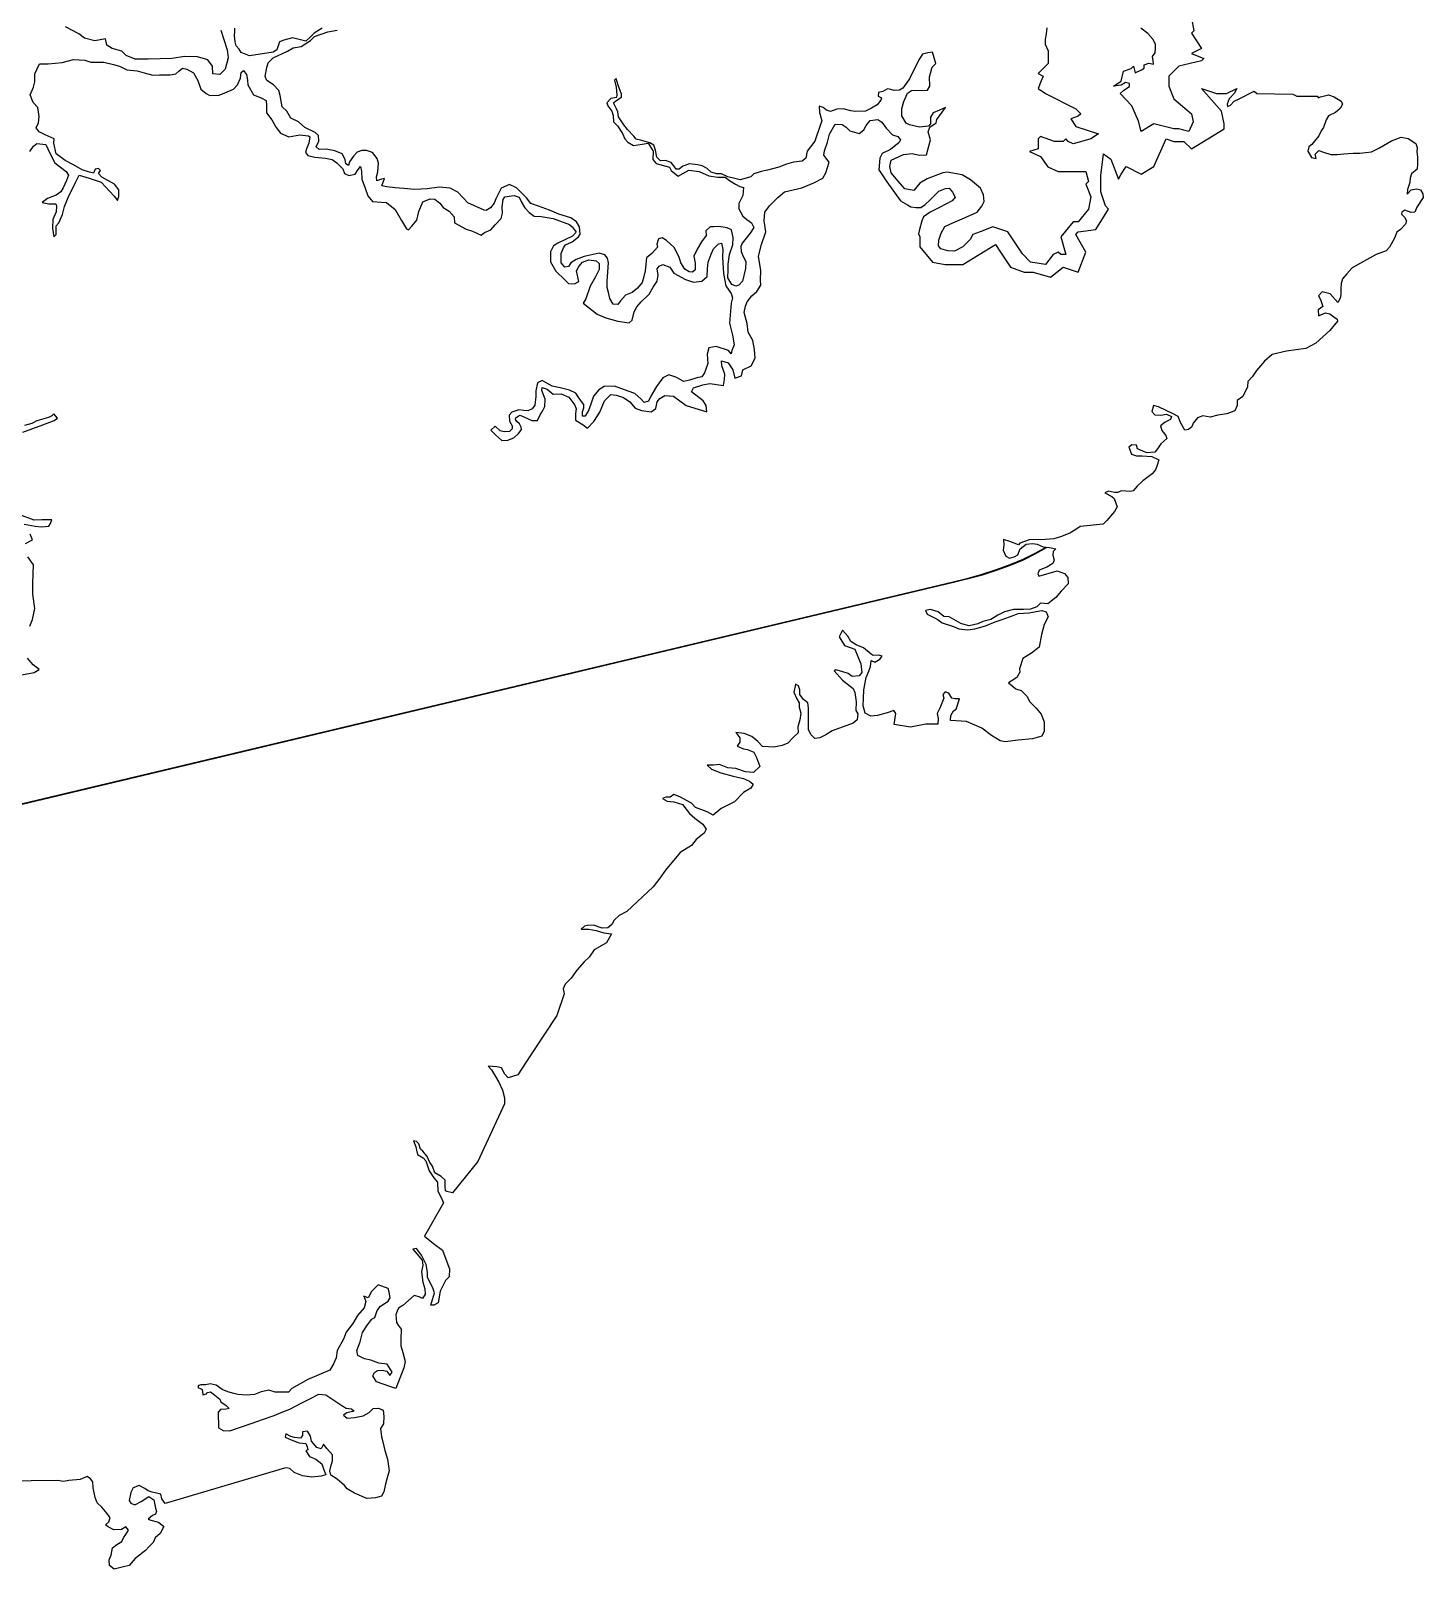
# Model space of a CAD drawing. Header units: metres. Extents: x 120.824 to 121.306, y 29.492 to 29.793.
# Drawn here: x 121.0923 to 121.2308, y 29.508 to 29.661 of the extents above; entities that cross this region are included whole.
import ezdxf

# ---------------------------------------------------------------- set-up
doc = ezdxf.new("R2010")
doc.units = ezdxf.units.M
doc.layers.add('DEFAULT', color=7, linetype='Continuous')
doc.layers.add('RAILWAYS', color=2, linetype='Continuous')

msp = doc.modelspace()

# ---------------------------------------------------------------- linework, layer by layer
at = {"layer": 'DEFAULT'}
for points in [[(121.11122, 29.66108), (121.11152, 29.66013), (121.11185, 29.65911), (121.11194, 29.65831), (121.11165, 29.6572), (121.1111, 29.65667), (121.11042, 29.65672), (121.11038, 29.65748), (121.10991, 29.6581), (121.10889, 29.65841), (121.10761, 29.65843), (121.10636, 29.65825), (121.10398, 29.65818), (121.10269, 29.65818), (121.1018, 29.65853), (121.10137, 29.65897), (121.10041, 29.65923), (121.09987, 29.65956), (121.09973, 29.6602), (121.09869, 29.66001), (121.09765, 29.66026), (121.09708, 29.6607), (121.09578, 29.66141)], [(121.1213, 29.66125), (121.12051, 29.66078), (121.12013, 29.6604), (121.11966, 29.65997), (121.11888, 29.66016), (121.11834, 29.6603), (121.11747, 29.66008), (121.11704, 29.65992), (121.11678, 29.6591), (121.11641, 29.65886), (121.11405, 29.65851), (121.11322, 29.65883), (121.11304, 29.65917), (121.11274, 29.65949), (121.11265, 29.65989), (121.11257, 29.6605), (121.11259, 29.66097), (121.11259, 29.66127)], [(121.19338, 29.66128), (121.19329, 29.66069), (121.19319, 29.66018), (121.1932, 29.65967), (121.1935, 29.659), (121.1935, 29.65775), (121.19332, 29.65757), (121.1925, 29.65675), (121.193, 29.6565), (121.19282, 29.65604), (121.1925, 29.65525), (121.19325, 29.65475), (121.19625, 29.65325), (121.19675, 29.65275), (121.1965, 29.6525), (121.19575, 29.65225), (121.19625, 29.6515), (121.1985, 29.65075), (121.19775, 29.65025), (121.19719, 29.65009), (121.196, 29.64975), (121.1955, 29.65), (121.19525, 29.65025), (121.195, 29.65), (121.19412, 29.65), (121.19275, 29.6505), (121.1925, 29.65025), (121.1925, 29.64925), (121.19163, 29.64901), (121.19275, 29.6485), (121.19347, 29.64748), (121.1945, 29.647), (121.19464, 29.647), (121.19725, 29.647), (121.1975, 29.646), (121.19725, 29.64575), (121.19775, 29.6445), (121.1975, 29.64325), (121.1965, 29.642), (121.196, 29.642), (121.19475, 29.6405), (121.19525, 29.63875), (121.19475, 29.63875), (121.1945, 29.639), (121.194, 29.63875), (121.19325, 29.63775), (121.19175, 29.638), (121.19096, 29.63881), (121.1895, 29.641), (121.188, 29.6415), (121.18675, 29.641), (121.186, 29.64075), (121.18575, 29.64025), (121.185, 29.6395), (121.18419, 29.63909), (121.18351, 29.63911), (121.18284, 29.63933), (121.18258, 29.63962), (121.18262, 29.64019), (121.18286, 29.64089), (121.18323, 29.64153), (121.18402, 29.64189), (121.18519, 29.64241), (121.18645, 29.64296), (121.18689, 29.64355), (121.18712, 29.64404), (121.18707, 29.6447), (121.18678, 29.64535), (121.18577, 29.64618), (121.18495, 29.64667), (121.18347, 29.64693), (121.18303, 29.64687), (121.18146, 29.64629), (121.18074, 29.64584), (121.18015, 29.64511), (121.17925, 29.64529), (121.17859, 29.64605), (121.17787, 29.64686), (121.17775, 29.64751), (121.1779, 29.64812), (121.17911, 29.6487), (121.17996, 29.64879), (121.18066, 29.64862), (121.1814, 29.64866), (121.1818, 29.65016), (121.18157, 29.65095), (121.18174, 29.65143), (121.18237, 29.65185), (121.18243, 29.65217), (121.18295, 29.6529), (121.18329, 29.65337), (121.18268, 29.65312), (121.18207, 29.65284), (121.18181, 29.65241), (121.18181, 29.65175), (121.18159, 29.65152), (121.18072, 29.65141), (121.17972, 29.65164), (121.17939, 29.6518), (121.17895, 29.65256), (121.17895, 29.65328), (121.17913, 29.65396), (121.17951, 29.65481), (121.17992, 29.65507), (121.18149, 29.65511), (121.18174, 29.65548), (121.18171, 29.65642), (121.18196, 29.6574), (121.18234, 29.65775), (121.182, 29.65886), (121.18153, 29.65881), (121.18099, 29.65867), (121.18065, 29.65811), (121.1797, 29.65623), (121.17906, 29.65531), (121.17873, 29.6551), (121.1782, 29.65507), (121.17786, 29.65517), (121.17753, 29.65524), (121.17706, 29.65496), (121.17661, 29.65487), (121.17659, 29.6545), (121.17691, 29.65433), (121.17687, 29.65409), (121.17648, 29.65365), (121.17592, 29.6533), (121.17532, 29.65302), (121.17435, 29.65296), (121.17387, 29.65303), (121.17312, 29.65323), (121.17249, 29.6532), (121.17186, 29.65296), (121.17146, 29.6531), (121.17111, 29.65338), (121.17072, 29.65352), (121.17075, 29.65286), (121.171, 29.65205), (121.17083, 29.65158), (121.17029, 29.65002), (121.16954, 29.64903), (121.1694, 29.64832), (121.16903, 29.64803), (121.16817, 29.64794), (121.16748, 29.64773), (121.1667, 29.64744), (121.16558, 29.64715), (121.16497, 29.64701), (121.16424, 29.64677), (121.16392, 29.64648), (121.16286, 29.64619), (121.16233, 29.64632), (121.16164, 29.64647), (121.16102, 29.64677), (121.16051, 29.64676), (121.15998, 29.64693), (121.1596, 29.6473), (121.1591, 29.64758), (121.15865, 29.64766), (121.15782, 29.64778), (121.15717, 29.64754), (121.1568, 29.64724), (121.15651, 29.64725), (121.15626, 29.64757), (121.156, 29.64792), (121.15543, 29.6481), (121.15493, 29.64807), (121.15458, 29.64843), (121.15446, 29.64913), (121.15429, 29.64962), (121.15387, 29.64987), (121.15297, 29.65011), (121.15253, 29.65021), (121.1523, 29.65051), (121.15167, 29.65117), (121.1513, 29.65166), (121.15075, 29.65246), (121.1507, 29.65293), (121.15057, 29.65324), (121.15027, 29.65383), (121.15051, 29.65402), (121.15108, 29.6544), (121.15108, 29.65471), (121.15072, 29.65559), (121.15055, 29.65625), (121.15038, 29.65608), (121.15052, 29.65539), (121.1506, 29.65464), (121.15057, 29.65436), (121.15, 29.65427), (121.14961, 29.65383), (121.14972, 29.65354), (121.15011, 29.65301), (121.15024, 29.65259), (121.15026, 29.65194), (121.15068, 29.65156), (121.15118, 29.65078), (121.15138, 29.65027), (121.1517, 29.64991), (121.15226, 29.64958), (121.15311, 29.64972), (121.15373, 29.64982), (121.15421, 29.64902), (121.15418, 29.64819), (121.15451, 29.64781), (121.15583, 29.64745), (121.156, 29.64711), (121.15671, 29.64653), (121.15777, 29.64713), (121.15879, 29.64702), (121.15976, 29.64659), (121.16065, 29.64644), (121.16138, 29.64646), (121.1618, 29.64612), (121.16239, 29.64574), (121.16283, 29.64553), (121.16319, 29.64543), (121.16312, 29.64462), (121.16274, 29.64381), (121.16275, 29.64329), (121.16312, 29.64258), (121.16353, 29.64224), (121.16401, 29.6419), (121.16422, 29.64144), (121.16386, 29.64088), (121.16347, 29.64038), (121.16308, 29.63989), (121.16294, 29.63956), (121.16296, 29.63904), (121.16315, 29.63856), (121.16344, 29.63805), (121.16339, 29.63735), (121.16311, 29.63611), (121.16274, 29.63571), (121.16243, 29.63561), (121.16204, 29.63578), (121.16185, 29.63611), (121.16165, 29.63642), (121.16168, 29.63724), (121.16166, 29.63778), (121.1618, 29.63877), (121.16215, 29.6397), (121.16218, 29.64043), (121.16201, 29.64121), (121.16156, 29.64139), (121.16075, 29.64155), (121.1602, 29.6415), (121.15988, 29.6415), (121.15945, 29.64112), (121.15949, 29.64065), (121.15901, 29.64), (121.15859, 29.63929), (121.15827, 29.63859), (121.15838, 29.6379), (121.15838, 29.63724), (121.15811, 29.637), (121.1578, 29.63704), (121.15736, 29.63728), (121.15697, 29.63794), (121.15679, 29.63849), (121.15629, 29.63944), (121.15554, 29.64015), (121.1551, 29.6404), (121.15476, 29.64032), (121.15457, 29.63978), (121.15464, 29.63948), (121.15409, 29.63886), (121.15355, 29.63842), (121.15343, 29.63713), (121.1533, 29.63658), (121.15311, 29.63596), (121.15266, 29.63541), (121.15214, 29.63497), (121.15146, 29.6347), (121.15097, 29.63415), (121.15071, 29.63377), (121.15025, 29.63383), (121.14991, 29.63438), (121.14976, 29.63499), (121.14965, 29.63548), (121.14964, 29.6361), (121.14978, 29.63794), (121.14966, 29.63838), (121.14941, 29.63872), (121.14884, 29.63887), (121.14734, 29.63857), (121.14657, 29.63827), (121.14604, 29.63791), (121.14578, 29.63757), (121.14544, 29.63748), (121.14505, 29.63793), (121.14507, 29.63885), (121.14528, 29.63942), (121.14548, 29.6397), (121.14615, 29.64001), (121.14678, 29.64051), (121.14696, 29.64076), (121.14689, 29.64152), (121.1466, 29.642), (121.14603, 29.64239), (121.14482, 29.64275), (121.14391, 29.64316), (121.14281, 29.64356), (121.14204, 29.64384), (121.14162, 29.64438), (121.14061, 29.6454), (121.13992, 29.64572), (121.13908, 29.64536), (121.13873, 29.64463), (121.13858, 29.6443), (121.13839, 29.64387), (121.13804, 29.64341), (121.13761, 29.64312), (121.13739, 29.64316), (121.13578, 29.64388), (121.13479, 29.64495), (121.13401, 29.64535), (121.13292, 29.64545), (121.13173, 29.6453), (121.13048, 29.64522), (121.12941, 29.64532), (121.12855, 29.6454), (121.12771, 29.6455), (121.12724, 29.64559), (121.12748, 29.64631), (121.12718, 29.64623), (121.12673, 29.64607), (121.12669, 29.64649), (121.12683, 29.64697), (121.12688, 29.64785), (121.12677, 29.6483), (121.12631, 29.64889), (121.12571, 29.64909), (121.12524, 29.64909), (121.12478, 29.64894), (121.12441, 29.64853), (121.12402, 29.64797), (121.1239, 29.64761), (121.12365, 29.64777), (121.12358, 29.64819), (121.12327, 29.64876), (121.12256, 29.64908), (121.1217, 29.64922), (121.12099, 29.64921), (121.1207, 29.64947), (121.12097, 29.65003), (121.12092, 29.6506), (121.12059, 29.6509), (121.11958, 29.65139), (121.11893, 29.65196), (121.11819, 29.65232), (121.11779, 29.65301), (121.11732, 29.65345), (121.11711, 29.65457), (121.11698, 29.65506), (121.11644, 29.65562), (121.1158, 29.65605), (121.11563, 29.65647), (121.11578, 29.65736), (121.11592, 29.65783), (121.11642, 29.65832), (121.11785, 29.65897), (121.11842, 29.6593), (121.1192, 29.65944), (121.12012, 29.66004), (121.12053, 29.66042), (121.12184, 29.6609), (121.12277, 29.66105)], [(121.20775, 29.66225), (121.208, 29.661), (121.20775, 29.66075), (121.20875, 29.65925), (121.20775, 29.65875), (121.209, 29.65825), (121.20875, 29.658), (121.2065, 29.6575), (121.2055, 29.6565), (121.2055, 29.6555), (121.206, 29.65425), (121.20775, 29.65275), (121.20793, 29.65195), (121.2075, 29.651), (121.2065, 29.65125), (121.206, 29.65125), (121.204, 29.65175), (121.20275, 29.651), (121.2025, 29.652), (121.20182, 29.65353), (121.20067, 29.65478), (121.20103, 29.65509), (121.20158, 29.65546), (121.2016, 29.65575), (121.20118, 29.65585), (121.20077, 29.6556), (121.2, 29.6555), (121.20075, 29.656), (121.201, 29.657), (121.20175, 29.65725), (121.202, 29.6575), (121.20216, 29.65683), (121.20278, 29.65711), (121.20306, 29.65727), (121.20305, 29.65762), (121.20353, 29.65779), (121.20399, 29.65767), (121.20396, 29.65801), (121.20389, 29.65844), (121.20416, 29.6588), (121.20417, 29.6593), (121.20417, 29.65968), (121.20392, 29.66018), (121.20343, 29.66074), (121.20273, 29.66125)], [(121.0922, 29.64899), (121.09257, 29.64952), (121.09292, 29.6498), (121.09382, 29.6497), (121.09419, 29.64883), (121.09469, 29.64786), (121.09525, 29.64743), (121.09583, 29.64701), (121.09606, 29.64665), (121.09585, 29.64611), (121.09554, 29.6454), (121.09529, 29.64499), (121.09484, 29.64467), (121.09396, 29.64431), (121.09343, 29.64392), (121.09411, 29.6438), (121.0948, 29.64378), (121.09487, 29.64361), (121.09482, 29.64299), (121.09452, 29.64225), (121.09446, 29.64137), (121.09461, 29.6405), (121.09484, 29.64074), (121.09483, 29.64159), (121.09511, 29.64191), (121.09547, 29.64274), (121.09566, 29.64352), (121.09611, 29.6446), (121.09643, 29.64522), (121.09675, 29.64593), (121.09712, 29.64666), (121.09813, 29.64633), (121.09932, 29.64596), (121.10061, 29.64455), (121.10093, 29.64414), (121.10106, 29.64452), (121.10108, 29.6452), (121.10065, 29.64575), (121.09939, 29.64643), (121.09903, 29.6468), (121.09926, 29.64711), (121.09906, 29.6473), (121.09871, 29.64723), (121.09856, 29.64683), (121.09814, 29.64693), (121.09741, 29.64719), (121.09655, 29.64768), (121.09572, 29.64811), (121.09484, 29.64877), (121.09459, 29.64984), (121.09463, 29.65025), (121.09373, 29.65064), (121.09315, 29.65095), (121.09284, 29.65136), (121.09308, 29.65185), (121.09315, 29.65247), (121.093, 29.65337), (121.09254, 29.65387), (121.09226, 29.65464), (121.09258, 29.65539), (121.09273, 29.65593), (121.09271, 29.65673), (121.09319, 29.65773), (121.09403, 29.65772), (121.09542, 29.65785), (121.09657, 29.65816), (121.09767, 29.65807), (121.09829, 29.65788), (121.09912, 29.65788), (121.09959, 29.65789), (121.10054, 29.65766), (121.10115, 29.65748), (121.10185, 29.65713), (121.10289, 29.65701), (121.10358, 29.65681), (121.10446, 29.6566), (121.10511, 29.65662), (121.10616, 29.65662), (121.10673, 29.65672), (121.10705, 29.65699), (121.10741, 29.65729), (121.10783, 29.6572), (121.10848, 29.65682), (121.10891, 29.65605), (121.10924, 29.6552), (121.10976, 29.65478), (121.11012, 29.65456), (121.11105, 29.6546), (121.11162, 29.65484), (121.11247, 29.65521), (121.11288, 29.65563), (121.11316, 29.6563), (121.11325, 29.65686), (121.11346, 29.65704), (121.11378, 29.65667), (121.11386, 29.6561), (121.11391, 29.65562), (121.11447, 29.65462), (121.11523, 29.65435), (121.11573, 29.65407), (121.11574, 29.65357), (121.11576, 29.65285), (121.11628, 29.65214), (121.11671, 29.65138), (121.11716, 29.65082), (121.11799, 29.65044), (121.11908, 29.65067), (121.11993, 29.65057), (121.12008, 29.65045), (121.11996, 29.64983), (121.11972, 29.64926), (121.11965, 29.64889), (121.11986, 29.64859), (121.12056, 29.64843), (121.12162, 29.64835), (121.12228, 29.64821), (121.12276, 29.64788), (121.12334, 29.64726), (121.12353, 29.64682), (121.12396, 29.64661), (121.12459, 29.64673), (121.12488, 29.64722), (121.12511, 29.64749), (121.12521, 29.64704), (121.12523, 29.64624), (121.12556, 29.64534), (121.12582, 29.6446), (121.12629, 29.64402), (121.12718, 29.64395), (121.12768, 29.64393), (121.12854, 29.64324), (121.12918, 29.64213), (121.12968, 29.64132), (121.12988, 29.64121), (121.13022, 29.64156), (121.13072, 29.64217), (121.1309, 29.64302), (121.13132, 29.64398), (121.13205, 29.64428), (121.13249, 29.64426), (121.13301, 29.64387), (121.13332, 29.64343), (121.13391, 29.64307), (121.13442, 29.6425), (121.13445, 29.64189), (121.13561, 29.64127), (121.13626, 29.64106), (121.1371, 29.64068), (121.13744, 29.64094), (121.13807, 29.64122), (121.1385, 29.6417), (121.13909, 29.64234), (121.13924, 29.64285), (121.13918, 29.6435), (121.13929, 29.64423), (121.13946, 29.64449), (121.14011, 29.64459), (121.14038, 29.64462), (121.14087, 29.64445), (121.14113, 29.64397), (121.14145, 29.6434), (121.14189, 29.64293), (121.14238, 29.64256), (121.14306, 29.64252), (121.14426, 29.64234), (121.14588, 29.64174), (121.14615, 29.64149), (121.14654, 29.64098), (121.1462, 29.64059), (121.14474, 29.63988), (121.14429, 29.63962), (121.14399, 29.63903), (121.14401, 29.63804), (121.14454, 29.6371), (121.14542, 29.63622), (121.1458, 29.63587), (121.14639, 29.63585), (121.14682, 29.63607), (121.14658, 29.63714), (121.14681, 29.63756), (121.14719, 29.638), (121.1478, 29.63821), (121.14856, 29.63813), (121.14884, 29.63785), (121.14883, 29.63725), (121.14848, 29.63652), (121.14794, 29.63562), (121.14752, 29.63435), (121.14725, 29.6339), (121.14864, 29.63283), (121.14952, 29.63244), (121.15071, 29.63214), (121.15183, 29.63195), (121.15214, 29.63223), (121.15233, 29.63304), (121.1526, 29.63356), (121.15303, 29.63405), (121.15382, 29.6348), (121.1542, 29.63551), (121.15462, 29.6361), (121.15472, 29.63669), (121.1546, 29.63732), (121.1548, 29.63759), (121.15518, 29.63775), (121.15586, 29.63748), (121.15626, 29.63691), (121.15742, 29.63627), (121.15823, 29.636), (121.15904, 29.63609), (121.1596, 29.63656), (121.15963, 29.63734), (121.15967, 29.638), (121.15998, 29.63879), (121.1602, 29.63931), (121.16072, 29.63981), (121.16101, 29.63987), (121.16113, 29.63925), (121.1611, 29.6385), (121.1612, 29.63686), (121.16145, 29.63564), (121.16197, 29.63488), (121.16211, 29.63446), (121.16196, 29.63391), (121.16182, 29.63192), (121.1621, 29.63074), (121.16227, 29.62978), (121.16203, 29.62919), (121.16198, 29.62889), (121.1617, 29.62921), (121.16049, 29.62961), (121.15976, 29.62948), (121.15958, 29.62884), (121.15964, 29.6279), (121.15931, 29.627), (121.15904, 29.6266), (121.15857, 29.62648), (121.15782, 29.62625), (121.15726, 29.62611), (121.15648, 29.62657), (121.15576, 29.62677), (121.15518, 29.62649), (121.15455, 29.62561), (121.15398, 29.62466), (121.15375, 29.62416), (121.15333, 29.62402), (121.15302, 29.62437), (121.1524, 29.62493), (121.15174, 29.62516), (121.15036, 29.62566), (121.14935, 29.62561), (121.14881, 29.6253), (121.14829, 29.62465), (121.14809, 29.62408), (121.1478, 29.6233), (121.14745, 29.62266), (121.14719, 29.62267), (121.1472, 29.6231), (121.14733, 29.6235), (121.14731, 29.62384), (121.14709, 29.62413), (121.14677, 29.6246), (121.14651, 29.62497), (121.1459, 29.62525), (121.14496, 29.62551), (121.14418, 29.62566), (121.14365, 29.62596), (121.14317, 29.62623), (121.14271, 29.626), (121.14256, 29.62521), (121.14255, 29.62463), (121.14243, 29.62377), (121.14217, 29.6234), (121.14176, 29.62322), (121.14134, 29.62324), (121.14085, 29.62331), (121.14017, 29.62306), (121.1399, 29.62276), (121.13992, 29.62219), (121.1402, 29.6217), (121.1402, 29.62142), (121.13993, 29.62116), (121.13941, 29.62111), (121.13899, 29.62122), (121.1385, 29.62167), (121.13807, 29.6213), (121.13857, 29.62078), (121.13915, 29.62027), (121.13976, 29.62028), (121.14034, 29.62053), (121.14085, 29.62099), (121.14111, 29.62134), (121.1411, 29.62157), (121.14091, 29.6219), (121.14066, 29.62214), (121.14053, 29.62234), (121.14056, 29.62251), (121.14079, 29.62269), (121.14098, 29.62278), (121.14215, 29.62224), (121.1427, 29.62225), (121.14297, 29.6228), (121.1432, 29.62317), (121.14345, 29.62363), (121.14346, 29.62436), (121.14315, 29.62523), (121.14317, 29.62553), (121.14367, 29.62536), (121.14427, 29.62486), (121.14506, 29.62491), (121.14583, 29.62455), (121.14642, 29.62377), (121.14655, 29.62339), (121.14648, 29.62293), (121.14648, 29.62228), (121.14725, 29.62183), (121.14767, 29.62148), (121.14832, 29.62214), (121.14867, 29.6227), (121.14892, 29.62309), (121.14938, 29.6242), (121.15001, 29.62482), (121.15054, 29.62477), (121.15126, 29.62452), (121.15188, 29.62411), (121.15243, 29.62346), (121.15304, 29.62324), (121.15402, 29.62311), (121.15448, 29.62345), (121.15462, 29.6241), (121.15488, 29.62442), (121.15538, 29.62474), (121.15625, 29.62468), (121.15751, 29.62373), (121.15956, 29.62312), (121.15947, 29.62374), (121.15918, 29.62421), (121.15803, 29.6251), (121.15824, 29.6255), (121.15915, 29.62579), (121.15984, 29.62593), (121.1612, 29.62574), (121.1613, 29.62633), (121.16133, 29.62686), (121.16103, 29.62769), (121.161, 29.62819), (121.16169, 29.62797), (121.16215, 29.62727), (121.16234, 29.62647), (121.163, 29.6267), (121.16312, 29.62727), (121.16397, 29.62767), (121.16437, 29.62843), (121.16429, 29.62932), (121.16414, 29.63019), (121.16366, 29.63104), (121.16355, 29.63189), (121.16325, 29.63298), (121.1634, 29.63363), (121.16355, 29.63405), (121.16404, 29.63463), (121.16454, 29.63507), (121.16493, 29.63571), (121.16488, 29.63621), (121.16493, 29.63717), (121.1647, 29.63858), (121.165, 29.63975), (121.16543, 29.64102), (121.16525, 29.64211), (121.16532, 29.64297), (121.16578, 29.6436), (121.16662, 29.64442), (121.16728, 29.64498), (121.16899, 29.6454), (121.17018, 29.64587), (121.17108, 29.64633), (121.17139, 29.64689), (121.17173, 29.64795), (121.17119, 29.64864), (121.17124, 29.64907), (121.17156, 29.64994), (121.17175, 29.65073), (121.17232, 29.65171), (121.173, 29.65168), (121.17341, 29.65142), (121.17379, 29.65106), (121.1747, 29.6508), (121.17518, 29.65114), (121.17539, 29.65157), (121.17579, 29.65207), (121.17655, 29.65218), (121.17696, 29.65193), (121.17739, 29.65133), (121.17803, 29.65066), (121.17855, 29.6505), (121.17881, 29.65017), (121.17869, 29.64989), (121.17781, 29.64921), (121.17699, 29.6488), (121.17677, 29.64832), (121.17667, 29.64716), (121.17746, 29.64597), (121.17883, 29.6441), (121.1795, 29.6437), (121.17983, 29.6435), (121.18035, 29.64343), (121.18082, 29.64344), (121.18128, 29.64372), (121.18178, 29.6442), (121.18223, 29.64466), (121.18264, 29.64506), (121.18329, 29.64531), (121.18364, 29.64534), (121.18399, 29.64495), (121.18424, 29.64444), (121.18394, 29.64409), (121.1827, 29.64343), (121.18177, 29.64295), (121.18111, 29.64251), (121.18092, 29.64211), (121.1807, 29.64123), (121.1806, 29.6408), (121.18075, 29.6405), (121.18075, 29.63962), (121.18075, 29.6395), (121.182, 29.638), (121.18325, 29.63775), (121.185, 29.63775), (121.18825, 29.63975), (121.18875, 29.639), (121.18975, 29.6375), (121.1911, 29.637), (121.192, 29.637), (121.19375, 29.6365), (121.195, 29.6375), (121.1965, 29.637), (121.19725, 29.639), (121.19625, 29.64075), (121.1965, 29.641), (121.19825, 29.64125), (121.1995, 29.64325), (121.19922, 29.64358), (121.19875, 29.645), (121.19874, 29.6466), (121.199, 29.64875), (121.19975, 29.64825), (121.2005, 29.64625), (121.20075, 29.64675), (121.20125, 29.6475), (121.20275, 29.64675), (121.204, 29.6475), (121.20525, 29.65025), (121.206, 29.65), (121.207, 29.65), (121.20775, 29.64925), (121.211, 29.65125), (121.211, 29.65175), (121.21075, 29.653), (121.20875, 29.65525), (121.21025, 29.65475), (121.21125, 29.65475), (121.21225, 29.65525), (121.212, 29.65475), (121.2115, 29.65425), (121.21131, 29.65371), (121.21133, 29.65348), (121.21164, 29.65361), (121.212, 29.654), (121.2125, 29.65425), (121.214, 29.655), (121.21425, 29.65475), (121.21784, 29.6547), (121.21825, 29.6545), (121.22025, 29.6545), (121.22039, 29.65433), (121.22059, 29.65445), (121.22139, 29.65462), (121.22195, 29.65442), (121.22266, 29.65399), (121.22277, 29.65371), (121.22253, 29.65328), (121.22209, 29.65289), (121.2214, 29.65253), (121.22114, 29.65215), (121.22089, 29.6514), (121.22066, 29.65104), (121.22043, 29.65057), (121.22014, 29.6502), (121.21974, 29.64969), (121.21943, 29.64946), (121.21932, 29.64902), (121.21969, 29.64841), (121.22017, 29.6483), (121.22005, 29.64874), (121.22041, 29.64909), (121.22087, 29.64894), (121.2216, 29.64869), (121.22223, 29.6487), (121.22292, 29.64876), (121.22383, 29.64883), (121.22449, 29.64884), (121.22509, 29.64889), (121.22567, 29.64897), (121.22644, 29.64937), (121.22765, 29.65006), (121.2286, 29.65042), (121.22931, 29.65028), (121.23007, 29.64979), (121.23021, 29.64938), (121.23016, 29.64895), (121.23022, 29.64846), (121.23023, 29.64776), (121.23019, 29.64725), (121.22965, 29.64679), (121.22949, 29.64636), (121.22947, 29.64592), (121.22924, 29.64521), (121.2292, 29.64477), (121.22962, 29.64517), (121.23013, 29.64529), (121.23052, 29.64518), (121.23078, 29.6448), (121.23081, 29.64442), (121.23016, 29.64345), (121.22998, 29.64296), (121.22959, 29.64292), (121.22896, 29.64316), (121.22867, 29.64295), (121.22865, 29.64276), (121.22894, 29.64247), (121.22913, 29.64211), (121.22905, 29.64178), (121.22855, 29.64125), (121.22817, 29.64099), (121.22794, 29.64038), (121.22744, 29.63948), (121.22712, 29.63913), (121.22614, 29.63874), (121.22485, 29.63805), (121.22373, 29.63742), (121.2232, 29.63684), (121.22277, 29.63632), (121.22264, 29.63586), (121.2226, 29.63533), (121.2226, 29.63479), (121.22254, 29.63442), (121.2223, 29.63399), (121.22155, 29.63483), (121.22075, 29.63504), (121.22038, 29.63463), (121.22058, 29.63429), (121.22081, 29.63358), (121.22037, 29.63326), (121.2204, 29.63264), (121.22109, 29.63295), (121.2215, 29.63284), (121.22193, 29.63256), (121.22223, 29.63231), (121.22229, 29.63211), (121.22151, 29.63119), (121.22011, 29.62994), (121.21913, 29.6294), (121.21719, 29.62913), (121.21578, 29.62882), (121.21502, 29.62816), (121.21423, 29.62723), (121.21384, 29.62663), (121.21337, 29.62611), (121.21333, 29.6256), (121.21285, 29.62464), (121.21229, 29.62425), (121.21231, 29.62374), (121.21206, 29.62319), (121.21126, 29.62292), (121.21039, 29.62276), (121.20961, 29.62258), (121.20887, 29.62271), (121.20837, 29.62251), (121.20792, 29.62199), (121.20779, 29.62163), (121.20745, 29.62136), (121.2071, 29.62129), (121.20666, 29.62203), (121.20643, 29.62265), (121.20587, 29.62295), (121.20524, 29.62323), (121.20446, 29.6236), (121.20397, 29.62375), (121.20381, 29.62313), (121.2041, 29.6228), (121.20471, 29.62276), (121.20526, 29.62287), (121.20578, 29.62265), (121.20568, 29.62235), (121.20514, 29.62208), (121.20466, 29.62171), (121.2048, 29.62126), (121.20519, 29.62074), (121.2053, 29.62045), (121.2047, 29.61993), (121.20439, 29.61943), (121.2041, 29.61908), (121.20334, 29.61904), (121.20275, 29.61927), (121.2024, 29.61942), (121.2023, 29.6198), (121.20182, 29.61981), (121.20152, 29.61959), (121.2018, 29.6189), (121.20228, 29.61872), (121.20286, 29.61874), (121.20381, 29.61868), (121.2045, 29.61832), (121.20434, 29.61781), (121.20418, 29.61735), (121.20384, 29.61694), (121.20293, 29.61623), (121.20237, 29.6157), (121.20196, 29.61526), (121.20168, 29.61519), (121.20075, 29.61526), (121.20042, 29.61507), (121.20009, 29.61507), (121.1995, 29.61523), (121.19915, 29.61506), (121.19984, 29.61467), (121.20005, 29.61449), (121.20037, 29.61365), (121.20009, 29.6132), (121.19935, 29.61231), (121.19896, 29.61192), (121.1967, 29.61171), (121.19626, 29.61139), (121.19564, 29.61105), (121.19473, 29.61066), (121.19406, 29.61047), (121.19319, 29.61041), (121.1916, 29.61039), (121.19068, 29.61006), (121.19054, 29.60988), (121.19011, 29.61004), (121.18968, 29.61022), (121.18905, 29.61042), (121.18909, 29.60984), (121.18904, 29.60934), (121.1893, 29.60874), (121.18967, 29.60856), (121.19012, 29.60867), (121.19047, 29.60887), (121.19073, 29.60949), (121.19131, 29.60996), (121.19195, 29.61001), (121.19241, 29.60993), (121.193, 29.60969), (121.19362, 29.60962), (121.19425, 29.60947), (121.194, 29.60921), (121.19395, 29.60884), (121.19409, 29.60834), (121.19395, 29.60802), (121.19338, 29.60767), (121.1926, 29.60735), (121.19248, 29.607), (121.19257, 29.60677), (121.19438, 29.60729), (121.19514, 29.60704), (121.19547, 29.60663), (121.19548, 29.606), (121.19478, 29.60528), (121.19426, 29.60464), (121.19348, 29.60401), (121.19273, 29.60409), (121.19236, 29.60372), (121.19174, 29.60348), (121.19107, 29.60346), (121.19005, 29.60345), (121.18915, 29.60322), (121.18848, 29.60288), (121.1878, 29.60247), (121.18701, 29.60224), (121.18651, 29.60201), (121.18566, 29.60183), (121.18515, 29.60195), (121.18483, 29.60207), (121.18364, 29.60272), (121.18312, 29.60276), (121.18255, 29.60322), (121.1818, 29.60346), (121.1813, 29.60334), (121.18145, 29.60297), (121.18247, 29.60249), (121.18296, 29.60213), (121.18407, 29.60176), (121.18461, 29.60153), (121.1855, 29.60141), (121.18621, 29.60151), (121.18727, 29.60183), (121.18824, 29.60221), (121.18891, 29.60245), (121.19003, 29.60284), (121.19052, 29.60306), (121.19158, 29.60312), (121.19287, 29.60334), (121.19331, 29.6032), (121.19349, 29.60272), (121.19311, 29.60195), (121.19284, 29.60097), (121.19262, 29.59971), (121.19185, 29.59911), (121.19099, 29.59857), (121.19066, 29.59755), (121.19069, 29.5972), (121.19039, 29.59668), (121.18981, 29.59631), (121.18956, 29.59617), (121.19029, 29.59555), (121.1908, 29.5954), (121.19142, 29.5948), (121.19166, 29.59431), (121.19232, 29.59364), (121.19279, 29.59305), (121.19311, 29.59229), (121.19311, 29.59136), (121.19287, 29.59085), (121.19194, 29.59058), (121.19052, 29.59046), (121.18923, 29.59028), (121.18872, 29.59039), (121.18786, 29.59092), (121.18691, 29.59166), (121.18539, 29.59232), (121.18379, 29.5924), (121.18381, 29.59289), (121.18407, 29.59337), (121.18436, 29.59353), (121.18467, 29.59458), (121.18422, 29.59458), (121.18392, 29.59463), (121.18363, 29.59514), (121.18325, 29.59526), (121.18302, 29.595), (121.18311, 29.59464), (121.18271, 29.59363), (121.18247, 29.5931), (121.18255, 29.59262), (121.18254, 29.59205), (121.18133, 29.59203), (121.1798, 29.59176), (121.1782, 29.592), (121.17836, 29.59312), (121.17814, 29.5934), (121.17748, 29.59316), (121.17651, 29.59291), (121.17585, 29.59283), (121.17531, 29.59315), (121.1751, 29.59387), (121.17513, 29.5946), (121.17518, 29.59546), (121.17541, 29.59667), (121.17567, 29.59732), (121.17583, 29.59777), (121.1759, 29.59836), (121.17626, 29.5982), (121.17677, 29.59852), (121.177, 29.59882), (121.17667, 29.5989), (121.17611, 29.59889), (121.17589, 29.59901), (121.17515, 29.59962), (121.17439, 29.59994), (121.17387, 29.60027), (121.17358, 29.6008), (121.17304, 29.6014)], [(121.09151, 29.62107), (121.0935, 29.62182), (121.09462, 29.62223), (121.09497, 29.62248), (121.0946, 29.62292), (121.09442, 29.62272), (121.09406, 29.62255), (121.0929, 29.6222), (121.09242, 29.62194), (121.0917, 29.62176)], [(121.09165, 29.61195), (121.09275, 29.61172), (121.09339, 29.61168), (121.0941, 29.61175), (121.09428, 29.612), (121.0944, 29.61235), (121.09341, 29.61236), (121.09266, 29.61232), (121.09122, 29.61287)], [(121.09179, 29.61002), (121.09247, 29.61037), (121.09226, 29.61093)], [(121.09223, 29.60179), (121.09249, 29.60244), (121.0927, 29.60355), (121.09253, 29.60498), (121.09251, 29.60606), (121.09257, 29.60788), (121.09203, 29.60867)], [(121.17304, 29.6014), (121.17271, 29.60072), (121.17326, 29.59987), (121.17427, 29.5995), (121.17486, 29.59804), (121.17498, 29.59719), (121.17469, 29.59684), (121.17402, 29.59679), (121.1736, 29.59708), (121.17299, 29.59729), (121.17238, 29.59744), (121.17221, 29.59734), (121.17303, 29.59643), (121.1741, 29.5956), (121.17428, 29.5952), (121.1744, 29.59427), (121.17437, 29.59339), (121.17457, 29.59306), (121.17449, 29.59246), (121.17409, 29.59215), (121.17201, 29.59139), (121.1714, 29.59097), (121.17079, 29.59067), (121.17028, 29.59062), (121.16993, 29.59097), (121.16965, 29.59149), (121.16967, 29.59322), (121.16967, 29.59366), (121.16961, 29.59418), (121.16915, 29.59451), (121.16881, 29.595), (121.16881, 29.59545), (121.16866, 29.59587), (121.16838, 29.59602), (121.16822, 29.59524), (121.16849, 29.59455), (121.16873, 29.59417), (121.16875, 29.59374), (121.1689, 29.59313), (121.1688, 29.59248), (121.1686, 29.59178), (121.16864, 29.59117), (121.16816, 29.59074), (121.1676, 29.59017), (121.16706, 29.58993), (121.16622, 29.58975), (121.16509, 29.58982), (121.16462, 29.59033), (121.16402, 29.59082), (121.16326, 29.59113), (121.16245, 29.59122), (121.16285, 29.59068), (121.16282, 29.59027), (121.16256, 29.58986), (121.16321, 29.58958), (121.16359, 29.58954), (121.16422, 29.58926), (121.16448, 29.58874), (121.16481, 29.58783), (121.16418, 29.58723), (121.16341, 29.58729), (121.16244, 29.58763), (121.16165, 29.5877), (121.16082, 29.58803), (121.16023, 29.58796), (121.1596, 29.58798), (121.16003, 29.58757), (121.16093, 29.58722), (121.16216, 29.58686), (121.16321, 29.58663), (121.1638, 29.58639), (121.16416, 29.58608), (121.16393, 29.58567), (121.16319, 29.58524), (121.16232, 29.58433), (121.16099, 29.58365), (121.16018, 29.58299), (121.15957, 29.58331), (121.15843, 29.58377), (121.15802, 29.58418), (121.15687, 29.58482), (121.15627, 29.58504), (121.15592, 29.5848), (121.15549, 29.58477), (121.15514, 29.58464), (121.1556, 29.58439), (121.15626, 29.58433), (121.15714, 29.58404), (121.15784, 29.58317), (121.15835, 29.58269), (121.15917, 29.58209), (121.15948, 29.5816), (121.15929, 29.5812), (121.1585, 29.58057), (121.15802, 29.57997), (121.1569, 29.57929), (121.15543, 29.57752), (121.15487, 29.57674), (121.1542, 29.57586), (121.15158, 29.57341), (121.15084, 29.57301), (121.15032, 29.57255), (121.1501, 29.57212), (121.14969, 29.57178), (121.14915, 29.57176), (121.14828, 29.57207), (121.14769, 29.57203), (121.14739, 29.57194), (121.14706, 29.57166), (121.1478, 29.57167), (121.14853, 29.57151), (121.1493, 29.57128), (121.15008, 29.5712), (121.14958, 29.57029), (121.14836, 29.56959), (121.14786, 29.56887), (121.14735, 29.5684), (121.14663, 29.56758), (121.14606, 29.56679), (121.14545, 29.56619), (121.14525, 29.56572), (121.14537, 29.56523), (121.14464, 29.56308), (121.14199, 29.55905), (121.14076, 29.55718), (121.13979, 29.55687), (121.13946, 29.55723), (121.13914, 29.55785), (121.13867, 29.55798), (121.13779, 29.55802), (121.13814, 29.55768), (121.13853, 29.55701), (121.13886, 29.55644), (121.13922, 29.55564), (121.13943, 29.55488), (121.13942, 29.5543), (121.13677, 29.54854), (121.13425, 29.54544), (121.13369, 29.54556), (121.13356, 29.54564), (121.13354, 29.54609), (121.13352, 29.5467), (121.13314, 29.54706), (121.13251, 29.54742), (121.13226, 29.5481), (121.13199, 29.54846), (121.13173, 29.54904), (121.13132, 29.54957), (121.13108, 29.54979), (121.13092, 29.5503), (121.13067, 29.55055), (121.13039, 29.55059), (121.13061, 29.55001), (121.13066, 29.54967), (121.13076, 29.54926), (121.13135, 29.54891), (121.1316, 29.54862), (121.13195, 29.54763), (121.13239, 29.54691), (121.13276, 29.5465), (121.13279, 29.54561), (121.13317, 29.5449), (121.13337, 29.54443), (121.13147, 29.54112), (121.13235, 29.54038), (121.13327, 29.53973), (121.13348, 29.5391), (121.13397, 29.53788), (121.13392, 29.53707), (121.13357, 29.53671), (121.13322, 29.53605), (121.13303, 29.53565), (121.13284, 29.5345), (121.1324, 29.53425), (121.13211, 29.53425), (121.13247, 29.5355), (121.1323, 29.53598), (121.13193, 29.53667), (121.13177, 29.53704), (121.13177, 29.53755), (121.13164, 29.5383), (121.13117, 29.53925), (121.13068, 29.5399), (121.13031, 29.53984), (121.1307, 29.53936), (121.13123, 29.53873), (121.13129, 29.53823), (121.13118, 29.53758), (121.13129, 29.53656), (121.13149, 29.53588), (121.13155, 29.53536), (121.13126, 29.53492), (121.13094, 29.53508), (121.13044, 29.53523), (121.12932, 29.53423), (121.1289, 29.53397), (121.12874, 29.53367), (121.12862, 29.53335), (121.12868, 29.53254), (121.12886, 29.53226), (121.12914, 29.53189), (121.1291, 29.53087), (121.1291, 29.53021), (121.12932, 29.52956), (121.12956, 29.52866), (121.12942, 29.52803), (121.12862, 29.52599), (121.12803, 29.52616), (121.12668, 29.52663), (121.12632, 29.52723), (121.1265, 29.52756), (121.1268, 29.52778), (121.12725, 29.52779), (121.12771, 29.5277), (121.12801, 29.52726), (121.12824, 29.5276), (121.12775, 29.52839), (121.12692, 29.52851), (121.12614, 29.52878), (121.12549, 29.52894), (121.12485, 29.52927), (121.12474, 29.52976), (121.12507, 29.5306), (121.12531, 29.53154), (121.12581, 29.53232), (121.12622, 29.53287), (121.12652, 29.53304), (121.12675, 29.53373), (121.12709, 29.53416), (121.12785, 29.53466), (121.12806, 29.535), (121.12797, 29.53554), (121.12785, 29.53592), (121.12687, 29.53629), (121.12621, 29.53562), (121.12586, 29.53499), (121.12542, 29.53517), (121.12565, 29.53463), (121.12547, 29.53401), (121.12479, 29.53322), (121.12435, 29.53243), (121.12367, 29.53157), (121.12341, 29.53087), (121.12277, 29.52975), (121.12268, 29.52904), (121.12243, 29.52844), (121.12207, 29.5278), (121.11986, 29.52687), (121.11827, 29.52598), (121.11794, 29.52562), (121.11721, 29.52561), (121.11663, 29.5256), (121.116, 29.5258), (121.11521, 29.52565), (121.11457, 29.52537), (121.11373, 29.52531), (121.1129, 29.52539), (121.1125, 29.52549), (121.11192, 29.52566), (121.11134, 29.52587), (121.11075, 29.5263), (121.11016, 29.52644), (121.10972, 29.52635), (121.10921, 29.52634), (121.10898, 29.52627), (121.10892, 29.52609), (121.10931, 29.52591), (121.10939, 29.52572), (121.10941, 29.52534), (121.1098, 29.52543), (121.1099, 29.52557), (121.11018, 29.52564), (121.11046, 29.52545), (121.1111, 29.52493), (121.11122, 29.52464), (121.11174, 29.52429), (121.11205, 29.524), (121.11174, 29.52392), (121.11118, 29.52388), (121.11094, 29.52363), (121.11098, 29.52206), (121.11145, 29.5218), (121.11211, 29.52176), (121.11433, 29.52254), (121.11535, 29.52288), (121.11652, 29.52329), (121.11721, 29.52358), (121.11808, 29.52393), (121.11865, 29.52422), (121.11935, 29.52457), (121.12006, 29.52496), (121.12095, 29.52541), (121.12167, 29.52535), (121.12285, 29.52456), (121.12326, 29.5243), (121.12369, 29.52401), (121.12422, 29.52395), (121.12449, 29.52371), (121.12375, 29.52356), (121.12341, 29.52331), (121.12379, 29.52302), (121.12452, 29.52308), (121.12536, 29.52325), (121.12596, 29.5236), (121.12636, 29.524), (121.12691, 29.52401), (121.12735, 29.52382), (121.12741, 29.52318), (121.12739, 29.52246), (121.1271, 29.52201), (121.12719, 29.52117), (121.12734, 29.52067), (121.12754, 29.51981), (121.12778, 29.51896), (121.12795, 29.5178), (121.12776, 29.51708), (121.12757, 29.51632), (121.12743, 29.5157), (121.12718, 29.51527), (121.12661, 29.51509), (121.12575, 29.51505), (121.1245, 29.51556), (121.12379, 29.516), (121.12352, 29.51634), (121.12278, 29.51695), (121.12217, 29.51737), (121.12206, 29.5178), (121.12214, 29.51822), (121.12232, 29.51878), (121.12232, 29.51938), (121.12177, 29.52002), (121.12141, 29.52045), (121.12119, 29.51999), (121.12075, 29.52012), (121.12022, 29.52075), (121.12012, 29.52124), (121.11984, 29.52174), (121.11935, 29.52168), (121.11933, 29.5213), (121.11914, 29.52103), (121.11855, 29.52109), (121.11819, 29.52119), (121.11767, 29.52146), (121.11761, 29.52114), (121.1182, 29.52086), (121.11899, 29.52057), (121.11967, 29.52051), (121.11981, 29.52019), (121.11987, 29.51988), (121.11966, 29.51977), (121.12004, 29.51922), (121.12066, 29.51894), (121.12126, 29.51848), (121.12141, 29.518), (121.12165, 29.5174), (121.12118, 29.51726), (121.12025, 29.51716), (121.11934, 29.51729), (121.11852, 29.51761), (121.11809, 29.51803), (121.11772, 29.5181), (121.11754, 29.51805), (121.10567, 29.51453), (121.10533, 29.515), (121.10526, 29.51547), (121.10439, 29.51568), (121.10397, 29.5158), (121.10364, 29.51602), (121.10309, 29.51632), (121.10251, 29.51611), (121.10227, 29.51563), (121.10209, 29.51485), (121.10227, 29.51457), (121.10266, 29.51442), (121.1033, 29.51475), (121.10406, 29.51522), (121.10455, 29.5149), (121.1047, 29.51409), (121.10481, 29.51374), (121.10472, 29.51348), (121.10441, 29.51335), (121.10398, 29.51298), (121.10424, 29.51287), (121.10503, 29.51268), (121.10554, 29.51224), (121.10519, 29.51156), (121.10468, 29.51112), (121.10447, 29.51067), (121.10409, 29.51027), (121.10373, 29.50988), (121.10333, 29.50955), (121.10326, 29.5095), (121.10268, 29.50906), (121.10208, 29.50837), (121.10152, 29.50824), (121.10062, 29.508), (121.10013, 29.50837), (121.10012, 29.50893), (121.1003, 29.5094), (121.10044, 29.51012), (121.10086, 29.51045), (121.10137, 29.51076), (121.10152, 29.51112), (121.10176, 29.51145), (121.10202, 29.5119), (121.10178, 29.51221), (121.10134, 29.51194), (121.10057, 29.51192), (121.1, 29.51222), (121.09973, 29.51241), (121.10008, 29.51273), (121.1002, 29.51311), (121.09989, 29.51359), (121.09937, 29.51419), (121.09891, 29.51462), (121.0987, 29.51514), (121.09852, 29.51611), (121.09847, 29.51668), (121.09825, 29.51698), (121.09793, 29.51724), (121.09722, 29.51691), (121.09611, 29.51684), (121.09558, 29.51671), (121.09499, 29.51683), (121.08698, 29.51674)], [(121.09066, 29.59683), (121.09264, 29.59719), (121.09313, 29.59748), (121.09254, 29.59794), (121.09197, 29.5986)]]:
    msp.add_lwpolyline(points, dxfattribs=at)
at = {"layer": 'RAILWAYS'}
for points in [[(121.19326, 29.60962), (121.19219, 29.60901), (121.19099, 29.60841), (121.18968, 29.60788), (121.18832, 29.60738), (121.18692, 29.60693), (121.1854, 29.60651), (121.18404, 29.60617), (121.04788, 29.57375)], [(121.19329, 29.60958), (121.19225, 29.60898), (121.19102, 29.60837), (121.18971, 29.60782), (121.18834, 29.60733), (121.18693, 29.60687), (121.18541, 29.60646), (121.18407, 29.60612), (121.0479, 29.57369)]]:
    msp.add_lwpolyline(points, dxfattribs=at)

doc.saveas('drawing.dxf')
